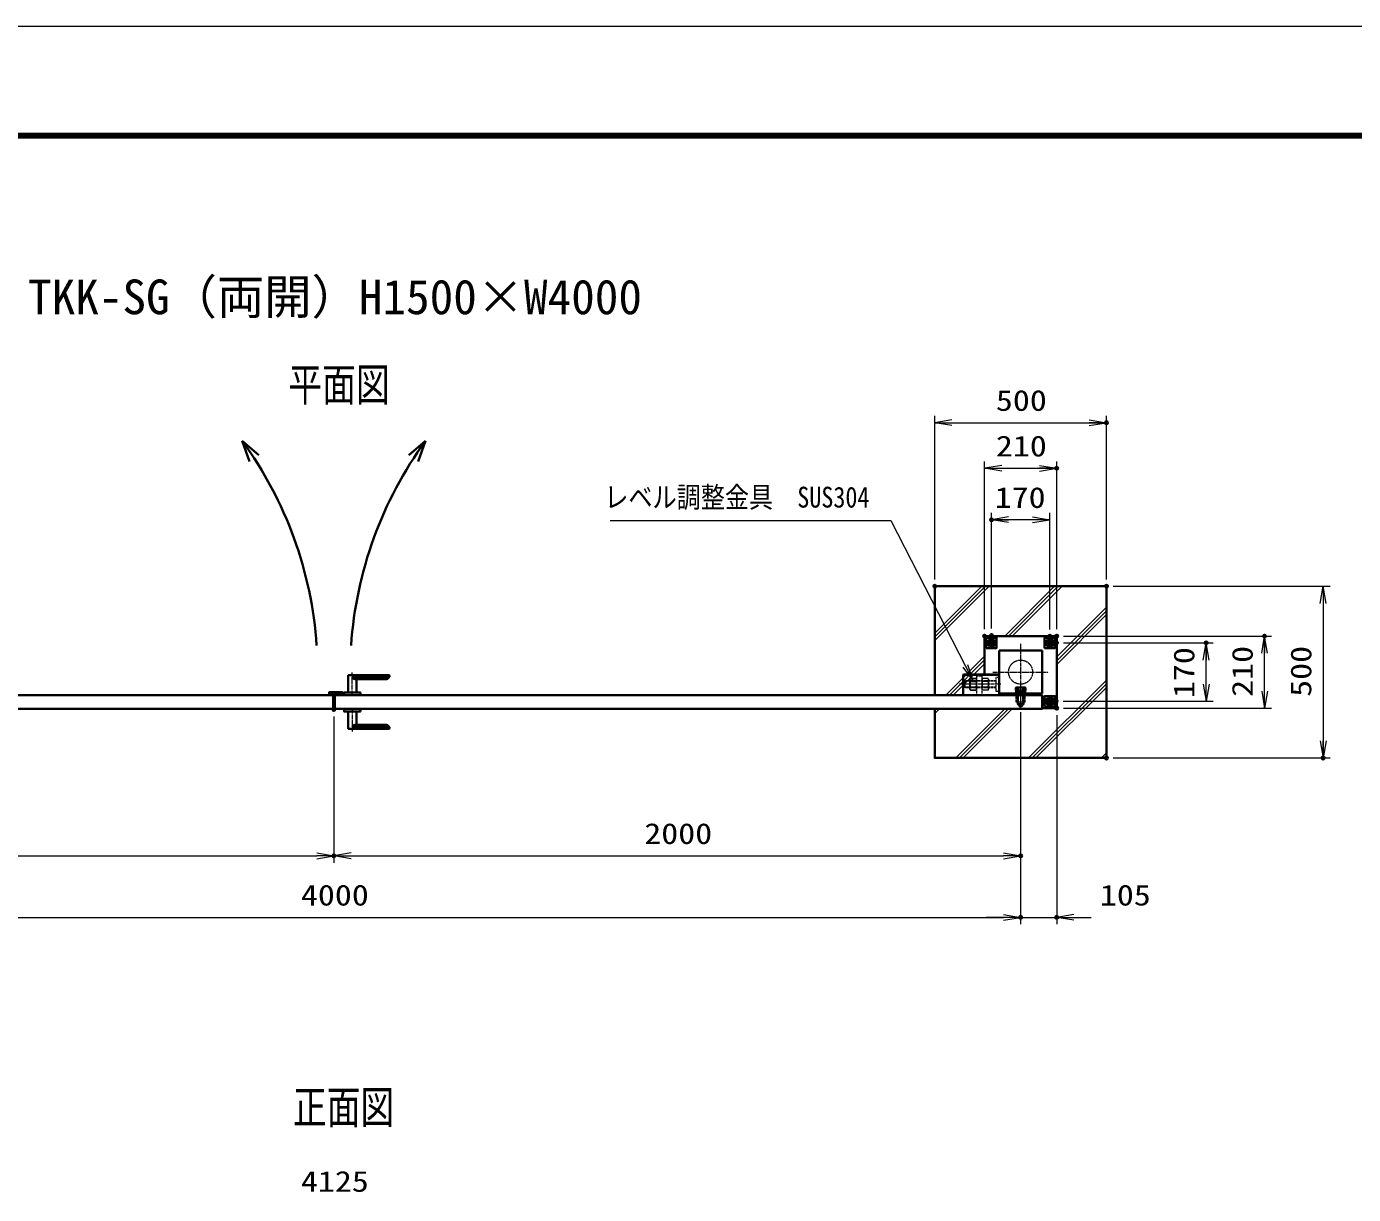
# Model space of a CAD drawing. Units: millimetres at full size; some dimension numbers follow another scale. Extents: x -5940 to 5940, y -4200 to 4200.
# Drawn here: x -2694 to 1171, y 800 to 4200 of the extents above; entities that cross this region are included whole.
import ezdxf
from ezdxf.enums import TextEntityAlignment as Align

# ---------------------------------------------------------------- set-up
doc = ezdxf.new("R2010")
doc.units = ezdxf.units.MM
doc.header["$LTSCALE"] = 20
doc.header["$PDMODE"] = 32
doc.header["$PDSIZE"] = 10
for name, pattern in [('DASHED', [7.5, 6, -1.5]), ('USER1', [18, 12, -1.5, 3, -1.5]), ('USER2', [9, 6, -0.75, 1.5, -0.75]), ('USER3', [3.75, 3, -0.75])]:
    doc.linetypes.add(name, pattern=pattern)
for name, color, linetype, lineweight in [('0-0_D-TTL', 7, 'Continuous', 18), ('0-1_外形線', 7, 'Continuous', 35), ('0-2_隠れ線', 140, 'DASHED', 18), ('0-3_軸線', 200, 'USER1', 15), ('0-5_細線', 2, 'Continuous', 35), ('0-6_寸法線', 4, 'Continuous', 18), ('0-7_0', 7, 'Continuous', 18), ('0-9_ねじ', 253, 'Continuous', 18), ('0-A_AM_0N', 7, 'Continuous', 50), ('0-B_AM_4N', 4, 'Continuous', 25), ('0-C_AM_7N', 6, 'USER2', 18), ('0-D_AM_3N', 140, 'USER3', 25), ('0-F_ハッチング', 253, 'Continuous', 13)]:
    doc.layers.add(name, color=color, linetype=linetype, lineweight=lineweight)
doc.layers.add('0-8_Defpoints', color=7, linetype='Continuous')
doc.layers.add('0-E_文字', color=254, linetype='Continuous')
doc.styles.add('ＭＳ ゴシック', font='')
doc.styles.get('ＭＳ ゴシック').set_extended_font_data('MS Gothic')

# ---------------------------------------------------------------- blocks, each defined once
blk = doc.blocks.new('_Open')
at = {"layer": '0-7_0'}
blk.add_line((-20, 3.333), (0, 0), dxfattribs=at)
blk.add_lwpolyline([(-20, -3.333), (0, 0), (-20, 0)], dxfattribs=at)
blk = doc.blocks.new('fffafafa')
at = {"layer": '0-1_外形線'}
for p, q in [((-240, 0), (-240, 980)), ((-220, 1000), (2140, 1000)), ((2160, 900), (0, 900)), ((2160, 900), (2160, 980)), ((-474, 0), (474, 0)), ((240, 760), (1917.5, 760)), ((240, 760), (240, 0)), ((-480, -160), (-480, -6)), ((-480, -160), (480, -160)), ((480, -160), (480, -6))]:
    blk.add_line(p, q, dxfattribs=at)
for centre, radius, start, end in [((-220, 980), 20, 90, 180), ((242.5, 1040), 280, 209.99736, 269.48969), ((1917.5, 1040), 280, 270, 330.00262), ((2140, 980), 20, 0, 90), ((-474, -6), 6, 90, 180), ((474, -6), 6, 0, 90)]:
    blk.add_arc(centre, radius, start, end, dxfattribs=at)
at = {"layer": '0-3_軸線'}
blk.add_line((0, -160), (0, 1155.1), dxfattribs=at)
blk = doc.blocks.new('PROFSP004L9486')
at = {"layer": '0-1_外形線'}
for p, q in [((-16, 138.6), (-178.6, 138.6)), ((62, 160), (62, 0)), ((62, -160), (62, 0)), ((780, 160), (780, 0)), ((780, -160), (780, 0)), ((-16, -138.6), (-178.6, -138.6))]:
    blk.add_line(p, q, dxfattribs=at)
for points in [[(-200, 0), (-200, 240), (-178.6, 277.1), (-16, 277.1), (-16, 0)], [(-200, 0), (-200, -240), (-178.6, -277.1), (-16, -277.1), (-16, 0)], [(-16, 225), (0, 225), (0, 0)], [(-16, -225), (0, -225), (0, 0)], [(12, 160), (780, 160), (800, 140), (800, 0)], [(12, -160), (780, -160), (800, -140), (800, 0)]]:
    blk.add_lwpolyline(points, dxfattribs=at)
for centre, radius, start, end in [((-77.3, 207.8), 122.7, 145.61587, 214.38413), ((258.6, 0), 458.6, 162.41211, 197.58789), ((12, 172), 12, 180, 270), ((-77.3, -207.8), 122.7, 145.61587, 214.38413), ((12, -172), 12, 90, 180)]:
    blk.add_arc(centre, radius, start, end, dxfattribs=at)
at = {"layer": '0-3_軸線'}
blk.add_line((-240, 0), (840, 0), dxfattribs=at)
at = {"layer": '0-9_ねじ'}
for p, q in [((62, 140), (12, 160)), ((62, 140), (800, 140)), ((62, -140), (12, -160)), ((62, -140), (800, -140))]:
    blk.add_line(p, q, dxfattribs=at)
blk = doc.blocks.new('PROFSP004KSH16')
at = {"layer": '0-1_外形線'}
for p, q in [((0, 186), (0, 0)), ((0, 13.2), (99.4, 26.5)), ((0, -186), (0, 0)), ((0, -13.2), (99.4, 0)), ((11.4, 268), (11.4, 14.8)), ((88, 268), (88, 25)), ((99.4, 186), (99.4, 0)), ((99.4, -186), (99.4, 0)), ((11.4, -268), (11.4, -11.7)), ((88, -268), (88, -1.5))]:
    blk.add_line(p, q, dxfattribs=at)
for points in [[(49.7, 268), (11.4, 268), (3.4, 260), (0, 186)], [(99.4, 186), (96, 260), (88, 268), (49.7, 268)], [(49.7, -268), (11.4, -268), (3.4, -260), (0, -186)], [(99.4, -186), (96, -260), (88, -268), (49.7, -268)]]:
    blk.add_lwpolyline(points, dxfattribs=at)
blk = doc.blocks.new('PROFSP004K8916')
at = {"layer": '0-1_外形線'}
blk.add_lwpolyline([(0, -300), (60, -300), (60, 300), (0, 300)], close=True, dxfattribs=at)
blk = doc.blocks.new('U13')
at = {"layer": '0-A_AM_0N'}
blk.add_lwpolyline([(-1880, 1596.1), (-1700, 1492.2), (-1520, 1596.1), (-1520, 1803.9), (-1700, 1907.8), (-1880, 1803.9)], close=True, dxfattribs=at)
for radius in [180, 101.1]:
    blk.add_circle((-1700, 1700), radius, dxfattribs=at)
at = {"layer": '0-B_AM_4N'}
blk.add_arc((-1700, 1700), 120, 260, 170, dxfattribs=at)
at = {"layer": '0-C_AM_7N'}
for p, q in [((-1928.6, 1700), (-1471.4, 1700)), ((-1700, 1928.6), (-1700, 1471.4))]:
    blk.add_line(p, q, dxfattribs=at)
blk = doc.blocks.new('U14')
at = {"layer": '0-A_AM_0N'}
blk.add_lwpolyline([(1520, 1596.1), (1700, 1492.2), (1880, 1596.1), (1880, 1803.9), (1700, 1907.8), (1520, 1803.9)], close=True, dxfattribs=at)
for radius in [180, 101.1]:
    blk.add_circle((1700, 1700), radius, dxfattribs=at)
at = {"layer": '0-B_AM_4N'}
blk.add_arc((1700, 1700), 120, 260, 170, dxfattribs=at)
at = {"layer": '0-C_AM_7N'}
for p, q in [((1471.4, 1700), (1928.6, 1700)), ((1700, 1928.6), (1700, 1471.4))]:
    blk.add_line(p, q, dxfattribs=at)
blk = doc.blocks.new('U15')
at = {"layer": '0-A_AM_0N'}
blk.add_lwpolyline([(1520, -1803.9), (1700, -1907.8), (1880, -1803.9), (1880, -1596.1), (1700, -1492.2), (1520, -1596.1)], close=True, dxfattribs=at)
for radius in [180, 101.1]:
    blk.add_circle((1700, -1700), radius, dxfattribs=at)
at = {"layer": '0-B_AM_4N'}
blk.add_arc((1700, -1700), 120, 260, 170, dxfattribs=at)
at = {"layer": '0-C_AM_7N'}
for p, q in [((1700, -1471.4), (1700, -1928.6)), ((1471.4, -1700), (1928.6, -1700))]:
    blk.add_line(p, q, dxfattribs=at)
blk = doc.blocks.new('A$C349E2BCA')
at = {"layer": '0-1_外形線'}
for p, q in [((1355.1, 581.1), (-744.9, 581.1)), ((-744.9, 581.1), (-744.9, -588.9)), ((-714.9, -618.9), (1355.1, -618.9))]:
    blk.add_line(p, q, dxfattribs=at)
blk.add_lwpolyline([(1355.1, -618.9), (1355.1, 581.1), (-744.9, 581.1)], dxfattribs=at)
blk.add_arc((-714.9, -588.9), 30, 180, 270, dxfattribs=at)
at = {"layer": '0-2_隠れ線'}
for p, q in [((-714.9, 581.1), (-714.9, -588.9)), ((-714.9, -588.9), (1355.1, -588.9))]:
    blk.add_line(p, q, dxfattribs=at)
blk = doc.blocks.new('U16')
at = {"layer": '0-D_AM_3N'}
for p, q in [((-1673.2, 346.5), (-1700, 300)), ((-1700, 300), (-1700, -300)), ((-1346.8, 346.5), (-1673.2, 346.5)), ((-1346.8, 173.3), (-1673.2, 173.3)), ((-1346.8, 346.5), (-1320, 300)), ((-1320, 300), (-1320, -300)), ((-1673.2, -346.5), (-1700, -300)), ((-1346.8, -173.3), (-1673.2, -173.3)), ((-1346.8, -346.5), (-1673.2, -346.5)), ((-1346.8, -346.5), (-1320, -300))]:
    blk.add_line(p, q, dxfattribs=at)
for centre, radius, start, end in [((-1546.8, 259.9), 153.2, 154.43847, 214.43847), ((-1127.6, 0), 572.4, 162.38303, 197.61697), ((-1473.2, 259.9), 153.2, 325.56153, 25.56153), ((-1892.4, 0), 572.4, 342.38303, 17.61697), ((-1546.8, -259.9), 153.2, 145.56153, 205.56153), ((-1473.2, -259.9), 153.2, 334.43847, 34.43847)]:
    blk.add_arc(centre, radius, start, end, dxfattribs=at)
blk = doc.blocks.new('U17')
at = {"layer": '0-2_隠れ線', "linetype": 'USER3'}
for p, q in [((-973.2, 346.5), (-1000, 300)), ((-1000, 300), (-1000, -300)), ((-646.8, 346.5), (-973.2, 346.5)), ((-646.8, 173.3), (-973.2, 173.3)), ((-646.8, 346.5), (-620, 300)), ((-620, 300), (-620, -300)), ((-973.2, -346.5), (-1000, -300)), ((-646.8, -173.3), (-973.2, -173.3)), ((-646.8, -346.5), (-973.2, -346.5)), ((-646.8, -346.5), (-620, -300))]:
    blk.add_line(p, q, dxfattribs=at)
for centre, radius, start, end in [((-846.8, 259.9), 153.2, 154.43847, 214.43847), ((-427.6, 0), 572.4, 162.38303, 197.61697), ((-773.2, 259.9), 153.2, 325.56153, 25.56153), ((-1192.4, 0), 572.4, 342.38303, 17.61697), ((-846.8, -259.9), 153.2, 145.56153, 205.56153), ((-773.2, -259.9), 153.2, 334.43847, 34.43847)]:
    blk.add_arc(centre, radius, start, end, dxfattribs=at)
blk = doc.blocks.new('dgdgagagd')
at = {"layer": '0-2_隠れ線'}
for p, q in [((-1975, 200), (-2000, 175)), ((-200, 175), (-2000, 175)), ((-2000, 175), (-2000, 0)), ((-1975, 200), (-1975, 0)), ((-200, 200), (-1975, 200)), ((-1975, -200), (-1975, 0)), ((-1320, 500), (-1320, -630)), ((-1320, 500), (-1000, 500)), ((-1000, 500), (-1000, -630)), ((-200, 400), (-200, -400)), ((0, 400), (-200, 400)), ((-200, -175), (-2000, -175)), ((-200, -400), (0, -400))]:
    blk.add_line(p, q, dxfattribs=at)
blk.add_lwpolyline([(-200, -200), (-1975, -200), (-2000, -175), (-2000, 0)], dxfattribs=at)
at = {"layer": '0-3_軸線'}
blk.add_line((89.7, 0), (-2340.3, 0), dxfattribs=at)
at = {"layer": '0-2_隠れ線'}
blk.add_blockref('U17', (0, 0), dxfattribs=at)
at = {"layer": '0-D_AM_3N'}
blk.add_blockref('U16', (0, 0), dxfattribs=at)
blk = doc.blocks.new('fffjgkkhk')
at = {"layer": '0-1_外形線'}
for p, q in [((2100, 2100), (-2100, 2100)), ((-2100, 2100), (-2100, -140)), ((1250, 1250), (-1250, 1250)), ((-1250, 1250), (-1250, -1250)), ((1250, -1250), (1250, 1250)), ((-1250, -1250), (1250, -1250)), ((-360, -1340), (-360, -1250)), ((360, -1340), (360, -1250))]:
    blk.add_line(p, q, dxfattribs=at)
for points in [[(-2000, 1400), (-1400, 1400), (-1400, 2000), (-2000, 2000)], [(1400, 1400), (2000, 1400), (2000, 2000), (1400, 2000)], [(1400, -2000), (2000, -2000), (2000, -1400), (1400, -1400)]]:
    blk.add_lwpolyline(points, close=True, dxfattribs=at)
blk.add_lwpolyline([(2100, 2100), (2100, -2100), (1250, -2100)], dxfattribs=at)
at = {"layer": '0-2_隠れ線'}
for p, q in [((-160, -1750), (-160, -1250)), ((-120, -1750), (-120, -1250)), ((120, -1750), (120, -1250)), ((160, -1750), (160, -1250)), ((260, -1750), (260, -1340))]:
    blk.add_line(p, q, dxfattribs=at)
blk.add_lwpolyline([(260, -1750), (-260, -1750), (-260, -1340)], dxfattribs=at)
for centre, radius in [((-1700, 1700), 250), ((1700, 1700), 250), ((0, 0), 700), ((1700, -1700), 250)]:
    blk.add_circle(centre, radius, dxfattribs=at)
at = {"layer": '0-3_軸線'}
for p, q in [((0, 1642.4), (0, -1642.4)), ((-1623.7, 0), (1623.7, 0))]:
    blk.add_line(p, q, dxfattribs=at)
at = {"layer": '0-1_外形線'}
blk.add_blockref('dgdgagagd', (-1250, -710), dxfattribs=at)
at = {"layer": '0-1_外形線', "xscale": -1, "rotation": 180}
blk.add_blockref('A$C349E2BCA', (-2605.1, -758.9), dxfattribs=at)
at = {"layer": '0-7_0'}
for name, p, rotation in [('PROFSP004K8916', (0, -1250), 90), ('PROFSP004L9486', (0, -1090.6), 270), ('PROFSP004KSH16', (0, -1190), 90)]:
    blk.add_blockref(name, p, dxfattribs=dict(at, rotation=rotation))
at = {"layer": '0-A_AM_0N'}
for name in ['U13', 'U14', 'U15']:
    blk.add_blockref(name, (0, 0), dxfattribs=at)
blk = doc.blocks.new('S32')
at = {"layer": '0-6_寸法線'}
for points in [[(-15318771, 58046897.8), (-15302419.8, 58046897.8), (-15298082.4, 58038431.4), (-15297626.4, 58037541.4)], [(-15298230.7, 58038355.4), (-15297626.4, 58037541.4), (-15297934, 58038507.4)]]:
    blk.add_lwpolyline(points, dxfattribs=at)
at = {"layer": '0-6_寸法線', "color": 254, "style": 'ＭＳ ゴシック', "width": 0.85}
blk.add_text('レベル調整金具\u3000SUS304', height=1212, dxfattribs=at).set_placement((-15319116.6, 58047294.7), align=Align.BOTTOM_LEFT)

msp = doc.modelspace()

# ---------------------------------------------------------------- linework, layer by layer
at = {"layer": '0-0_D-TTL'}
for points in [[(-5940, -4200), (5940, -4200), (5940, 4200), (-5940, 4200)], [(-5558.14, 3889.71), (5558.14, 3889.71), (5558.14, -3888.86), (-5558.14, -3888.86)], [(-5554.61, 3886.18), (5554.61, 3886.18), (5554.61, -3885.32), (-5554.61, -3885.32)], [(-5551.07, 3882.64), (5551.07, 3882.64), (5551.07, -3881.79), (-5551.07, -3881.79)], [(-5547.54, 3879.11), (5547.54, 3879.11), (5547.54, -3878.25), (-5547.54, -3878.25)], [(-5544, 3875.57), (5544, 3875.57), (5544, -3874.71), (-5544, -3874.71)]]:
    msp.add_lwpolyline(points, close=True, dxfattribs=at)
at = {"layer": '0-1_外形線'}
msp.add_lwpolyline([(-48.82, 2253.36), (-48.82, 2570.36), (451.18, 2570.36), (451.18, 2070.36), (-48.82, 2070.36), (-48.82, 2213.36)], dxfattribs=at)
for points in [[(-1801.32, 2253.36), (-3861.32, 2253.36), (-3861.32, 2213.36), (-1801.32, 2213.36)], [(-1774.32, 2257.86), (-1812.32, 2257.86), (-1812.32, 2262.36), (-1774.32, 2262.36)], [(-1796.32, 2253.36), (263.68, 2253.36), (263.68, 2213.36), (-1796.32, 2213.36)], [(-1774.32, 2257.86), (-1793.32, 2257.86), (-1793.32, 2253.36), (-1774.32, 2253.36)]]:
    msp.add_lwpolyline(points, close=True, dxfattribs=at)
at = {"layer": '0-3_軸線'}
msp.add_line((-1798.82, 2255.36), (-1798.82, 2211.36), dxfattribs=at)
at = {"layer": '0-5_細線'}
for p, q in [((-2065.62, 2993.42), (-2017.56, 2952.16)), ((-2065.62, 2993.42), (-2044.63, 2933.65)), ((-1532.02, 2993.42), (-1580.08, 2952.16)), ((-1532.02, 2993.42), (-1553, 2933.65))]:
    msp.add_line(p, q, dxfattribs=at)
msp.add_lwpolyline([(-1797.32, 2257.86), (-1812.32, 2257.86), (-1812.32, 2254.86), (-1797.32, 2254.86)], close=True, dxfattribs=at)
for centre, start, end in [((-2988.97, 2320.36), 3.88395, 36.0897), ((-608.66, 2320.36), 143.9103, 176.11605)]:
    msp.add_arc(centre, 1142.63, start, end, dxfattribs=at)
at = {"layer": '0-6_寸法線'}
for p, q in [((-48.82, 2590.36), (-48.82, 3066.57)), ((451.18, 2590.36), (451.18, 3066.57)), ((-48.82, 3046.57), (451.18, 3046.57)), ((96.18, 2445.36), (96.18, 2933.85)), ((96.18, 2913.85), (306.18, 2913.85)), ((306.18, 2445.36), (306.18, 2933.85)), ((116.18, 2446.98), (116.18, 2783.85)), ((286.18, 2444.81), (286.18, 2783.85)), ((286.18, 2763.85), (116.18, 2763.85)), ((471.18, 2570.36), (1102.32, 2570.36)), ((1082.32, 2570.36), (1082.32, 2070.36)), ((325.63, 2405.36), (761.6, 2405.36)), ((326.18, 2425.36), (931.6, 2425.36)), ((741.6, 2235.36), (741.6, 2405.36)), ((911.6, 2215.36), (911.6, 2425.36)), ((201.18, 2203.83), (201.18, 1765.45)), ((201.18, 2203.83), (201.18, 1586.29)), ((201.18, 2203.83), (201.18, 1586.29)), ((324.67, 2235.36), (761.6, 2235.36)), ((326.18, 2215.36), (931.6, 2215.36)), ((-1798.82, 2191.36), (-1798.82, 1765.45)), ((-1798.82, 2191.36), (-1798.82, 1765.45)), ((306.18, 2195.36), (306.18, 1586.29)), ((471.18, 2070.36), (1102.32, 2070.36)), ((-3748.82, 1785.45), (-1848.82, 1785.45)), ((-1748.82, 1785.45), (151.18, 1785.45)), ((-3748.82, 1606.29), (151.18, 1606.29)), ((151.18, 1606.29), (101.18, 1606.29)), ((201.18, 1606.29), (306.18, 1606.29)), ((356.18, 1606.29), (406.18, 1606.29))]:
    msp.add_line(p, q, dxfattribs=at)
at = {"layer": '0-8_Defpoints'}
for p in [(451.18, 3046.57), (306.18, 2913.85), (116.18, 2763.85), (-48.82, 2570.36), (451.18, 2570.36), (451.18, 2570.36), (96.18, 2425.36), (116.18, 2426.98), (286.18, 2424.81), (305.63, 2405.36), (306.18, 2425.36), (306.18, 2425.36), (741.6, 2405.36), (911.6, 2425.36), (-1798.82, 2211.36), (201.18, 2223.83), (304.67, 2235.36), (306.18, 2215.36), (306.18, 2215.36), (451.18, 2070.36), (1082.32, 2070.36), (-1798.82, 1785.45), (201.18, 1785.45), (201.18, 1606.29), (306.18, 1606.29)]:
    msp.add_point(p, dxfattribs=at)
at = {"layer": '0-F_ハッチング'}
for p, q in [((-48.82, 2433.73), (87.81, 2570.36)), ((-48.82, 2422.86), (98.68, 2570.36)), ((-48.82, 2411.98), (109.56, 2570.36)), ((154.94, 2425.36), (299.94, 2570.36)), ((165.82, 2425.36), (310.82, 2570.36)), ((176.69, 2425.36), (321.69, 2570.36)), ((306.18, 2364.47), (451.18, 2509.47)), ((306.18, 2353.59), (451.18, 2498.59)), ((306.18, 2342.72), (451.18, 2487.72)), ((-17.06, 2253.36), (96.18, 2366.6)), ((-6.18, 2253.36), (96.18, 2355.73)), ((4.69, 2253.36), (96.18, 2344.85)), ((224.2, 2070.36), (451.18, 2297.34)), ((235.08, 2070.36), (451.18, 2286.46)), ((245.95, 2070.36), (451.18, 2275.59)), ((-48.82, 2210.73), (-46.18, 2213.36)), ((-48.82, 2199.85), (-35.31, 2213.36)), ((12.07, 2070.36), (155.07, 2213.36)), ((22.95, 2070.36), (165.95, 2213.36)), ((33.82, 2070.36), (176.82, 2213.36)), ((436.34, 2070.36), (451.18, 2085.21)), ((447.21, 2070.36), (451.18, 2074.33))]:
    msp.add_line(p, q, dxfattribs=at)

# ---------------------------------------------------------------- block references
at = {"layer": '0-1_外形線', "xscale": 0.05, "yscale": 0.05}
for name, p in [('fffjgkkhk', (201.18, 2320.36)), ('fffafafa', (-1745.32, 2261.36))]:
    msp.add_blockref(name, p, dxfattribs=at)
at = {"layer": '0-1_外形線', "xscale": -0.05, "yscale": 0.05, "rotation": 180}
msp.add_blockref('fffafafa', (-1745.32, 2205.36), dxfattribs=at)
at = {"layer": '0-6_寸法線', "xscale": 2.5, "yscale": 2.5}
for p, rotation in [((-48.82, 3046.57), 180), ((96.18, 2913.85), 180), ((116.18, 2763.85), 180), ((1082.32, 2570.36), 90), ((741.6, 2405.36), 90), ((911.6, 2425.36), 90), ((741.6, 2235.36), 270), ((911.6, 2215.36), 270), ((1082.32, 2070.36), 270), ((-1798.82, 1785.45), 180), ((306.18, 1606.29), 180)]:
    msp.add_blockref('_Open', p, dxfattribs=dict(at, rotation=rotation))
at = {"layer": '0-6_寸法線'}
for name, p, xscale, yscale in [('_Open', (451.18, 3046.57), 2.5, 2.5), ('_Open', (306.18, 2913.85), 2.5, 2.5), ('S32', (764944.5, -2899583.46), 0.05, 0.05), ('_Open', (286.18, 2763.85), 2.5, 2.5), ('_Open', (-1798.82, 1785.45), 2.5, 2.5), ('_Open', (201.18, 1785.45), 2.5, 2.5), ('_Open', (201.18, 1606.29), 2.5, 2.5), ('_Open', (201.18, 1606.29), 2.5, 2.5)]:
    msp.add_blockref(name, p, dxfattribs=dict(at, xscale=xscale, yscale=yscale))

# ---------------------------------------------------------------- texts
at = {"layer": '0-6_寸法線', "color": 254, "style": 'ＭＳ ゴシック', "width": 1.2}
for s, p in [('500', (129.18, 3062.91)), ('210', (129.18, 2930.19)), ('170', (125.58, 2780.19)), ('2000', (-894.82, 1801.79)), ('4000', (-1894.82, 1622.63)), ('105', (432.01, 1622.63)), ('4125', (-1894.82, 789.12))]:
    msp.add_text(s, height=60.56, dxfattribs=at).set_placement(p, align=Align.BOTTOM_LEFT)
for s, p in [('170', (725.26, 2244.76)), ('210', (895.26, 2248.36)), ('500', (1065.98, 2248.36))]:
    msp.add_text(s, height=60.56, rotation=90, dxfattribs=at).set_placement(p, align=Align.BOTTOM_LEFT)
at = {"layer": '0-E_文字', "style": 'ＭＳ ゴシック'}
msp.add_text('TKK-SG（両開）H1500×W4000', height=101, dxfattribs=at).set_placement((-2689.34, 3332.16), align=Align.BOTTOM_LEFT)
at = {"layer": '0-E_文字', "style": 'ＭＳ ゴシック', "width": 0.75}
for s, p in [('平面図', (-1931.43, 3080.57)), ('正面図', (-1918.21, 976.77))]:
    msp.add_text(s, height=96.19, dxfattribs=at).set_placement(p, align=Align.BOTTOM_LEFT)

doc.saveas('drawing.dxf')
